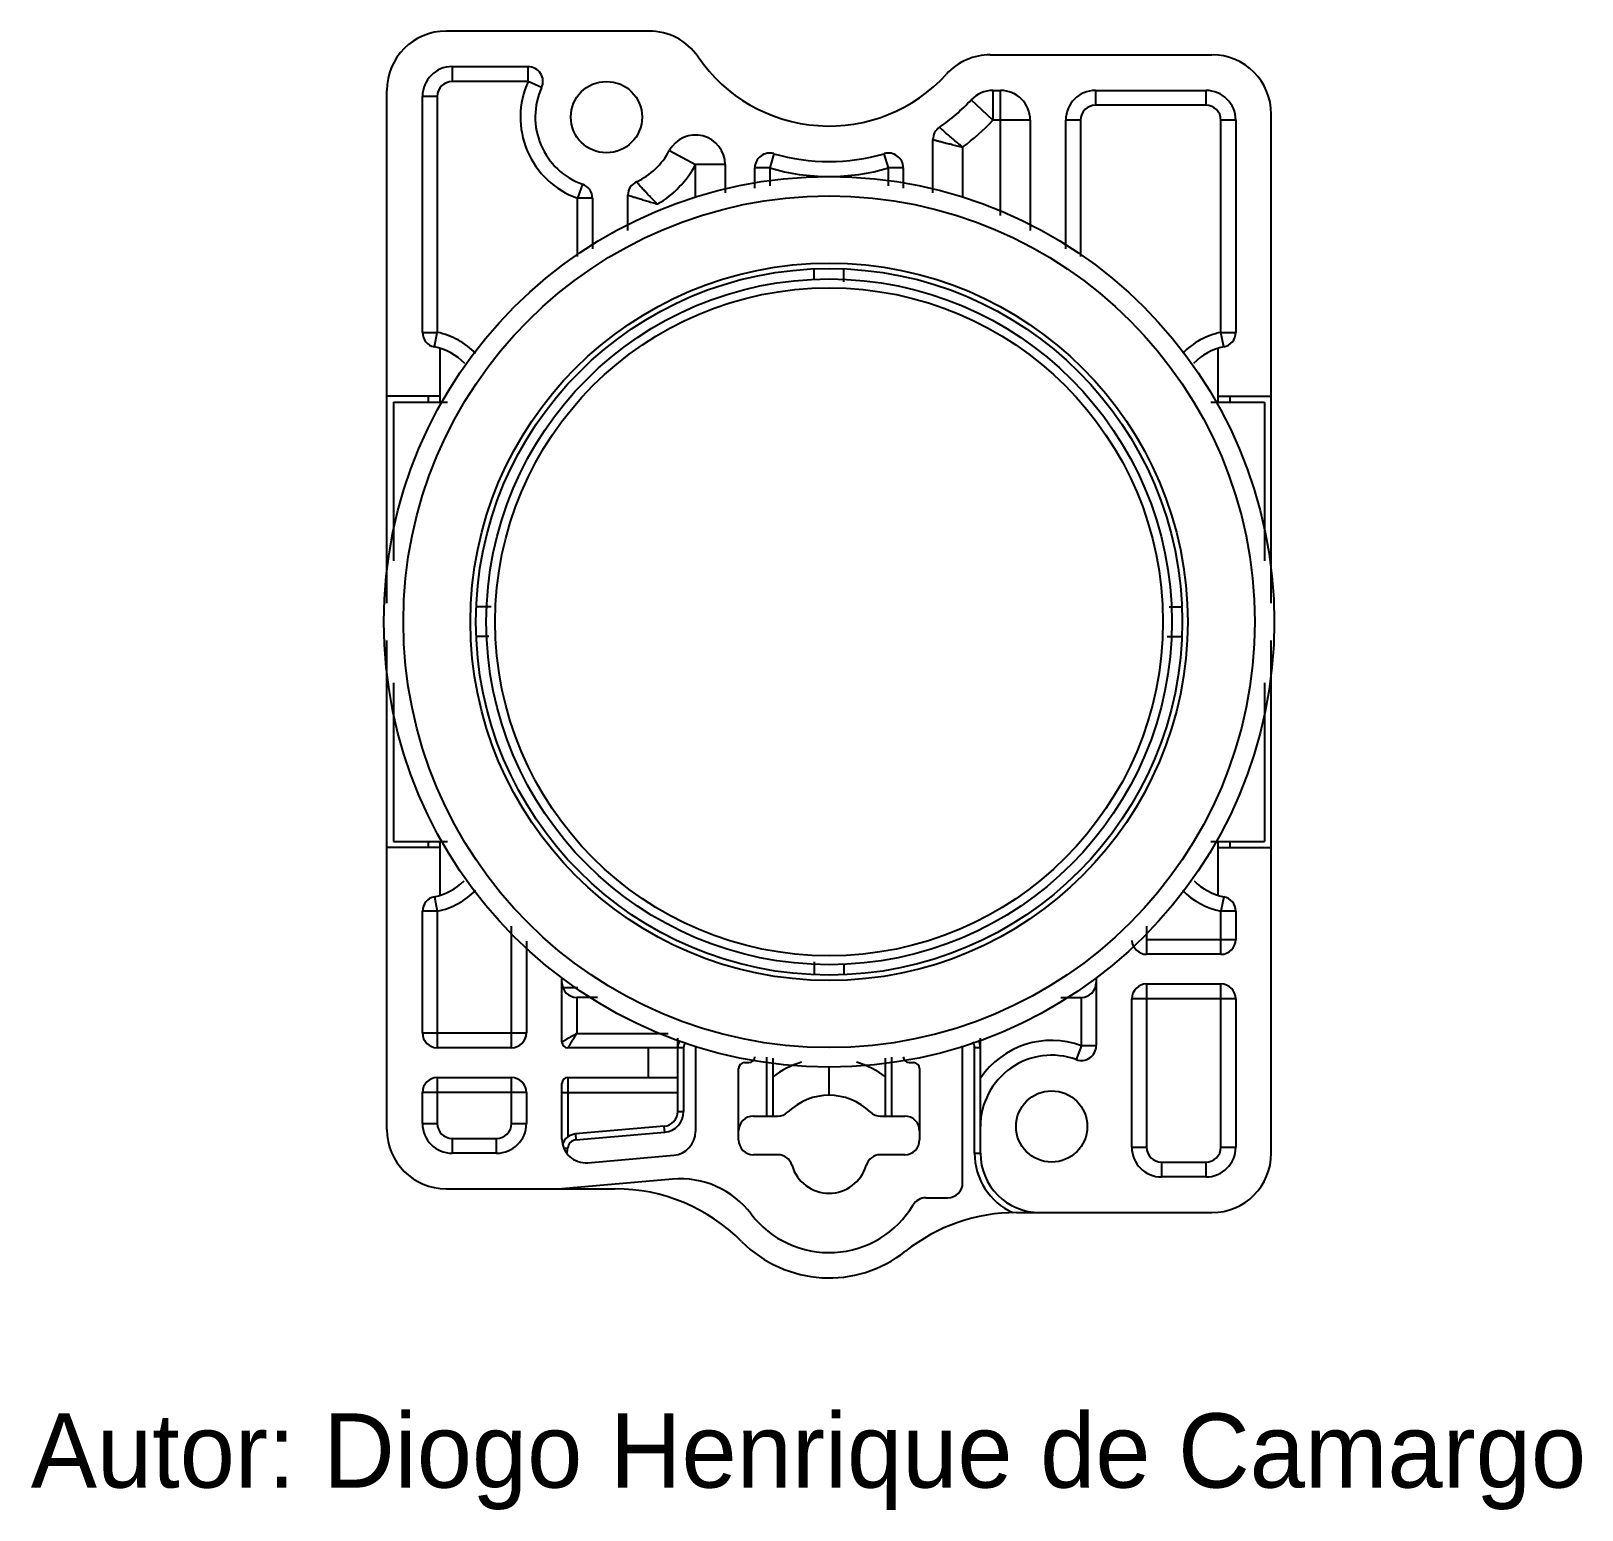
# Model space of a CAD drawing. Header units: millimetres. Extents: x -7.4 to 44.9, y -1.9 to 47.9.
import ezdxf

# ---------------------------------------------------------------- set-up
doc = ezdxf.new("R2010")
doc.units = ezdxf.units.MM
doc.header["$LTSCALE"] = 3.496037
doc.layers.get('0').update_dxf_attribs({"linetype": 'CONTINUOUS'})
doc.layers.add('00_COMPONENTS', color=7, linetype='CONTINUOUS')
doc.styles.get("Standard").update_dxf_attribs({"font": 'arial.ttf'})

msp = doc.modelspace()

# ---------------------------------------------------------------- linework, layer by layer
at = {"layer": '00_COMPONENTS', "color": 7}
for p, q in [((13.42, 47.945), (6.586, 47.945)), ((24.919, 47.145), (32.386, 47.145)), ((6.786, 46.745), (6.786, 46.245)), ((6.786, 46.745), (9.346, 46.745)), ((9.346, 46.245), (9.346, 46.745)), ((9.346, 46.245), (6.786, 46.245)), ((9.801, 46.039), (9.346, 46.245)), ((4.586, 28.677), (4.586, 45.945)), ((5.786, 37.795), (5.786, 45.745)), ((6.286, 45.745), (5.786, 45.745)), ((6.286, 45.745), (6.286, 37.795)), ((25.007, 44.945), (24.276, 45.628)), ((25.007, 45.945), (25.007, 44.945)), ((25.007, 45.945), (25.261, 45.945)), ((25.261, 41.731), (25.261, 45.945)), ((28.461, 45.945), (28.461, 45.445)), ((28.461, 45.945), (32.186, 45.945)), ((32.186, 45.445), (32.186, 45.945)), ((26.261, 44.945), (25.007, 44.945)), ((26.261, 44.945), (26.261, 41.221)), ((27.461, 40.61), (27.461, 44.945)), ((27.961, 44.945), (27.461, 44.945)), ((27.961, 44.945), (27.961, 40.355)), ((32.186, 45.445), (28.461, 45.445)), ((32.686, 37.795), (32.686, 44.945)), ((33.186, 44.945), (32.686, 44.945)), ((33.186, 44.945), (33.186, 37.795)), ((34.386, 28.677), (34.386, 45.145)), ((14.104, 43.916), (14.986, 43.445)), ((22.986, 42.491), (22.986, 44.29)), ((23.986, 44.033), (23.986, 42.333)), ((14.986, 42.333), (14.986, 43.445)), ((15.986, 43.445), (14.986, 43.445)), ((15.986, 43.445), (15.986, 42.491)), ((17.628, 43.814), (17.486, 43.335)), ((21.486, 43.335), (21.344, 43.814)), ((16.986, 42.649), (16.986, 43.335)), ((17.486, 43.335), (16.986, 43.335)), ((17.486, 43.335), (17.486, 42.729)), ((21.486, 42.729), (21.486, 43.335)), ((21.986, 43.335), (21.486, 43.335)), ((21.986, 43.335), (21.986, 42.649)), ((11.179, 42.785), (11.011, 42.314)), ((12.711, 41.221), (12.711, 42.417)), ((11.011, 40.355), (11.011, 42.314)), ((11.511, 42.314), (11.011, 42.314)), ((11.511, 42.314), (11.511, 40.61)), ((18.986, 39.559), (18.986, 39.906)), ((19.986, 39.499), (19.986, 39.904)), ((5.786, 37.795), (6.286, 37.795)), ((6.186, 37.305), (6.286, 37.795)), ((32.686, 37.795), (33.186, 37.795)), ((32.786, 37.305), (32.686, 37.795)), ((6.386, 35.445), (6.386, 37.253)), ((32.586, 37.253), (32.586, 35.445)), ((6.386, 35.645), (4.586, 35.645)), ((5.986, 35.445), (5.986, 35.645)), ((32.586, 35.645), (34.386, 35.645)), ((32.986, 35.645), (32.986, 35.445)), ((4.811, 35.445), (4.811, 30.097)), ((4.811, 35.445), (6.629, 35.445)), ((32.343, 35.445), (34.161, 35.445)), ((34.161, 35.445), (34.161, 30.097)), ((8.1, 28.545), (7.625, 28.545)), ((30.946, 28.545), (31.345, 28.545)), ((4.586, 10.945), (4.586, 27.414)), ((8.026, 27.545), (7.627, 27.545)), ((30.873, 27.545), (31.347, 27.545)), ((34.386, 10.145), (34.386, 27.414)), ((4.811, 25.993), (4.811, 20.645)), ((34.161, 25.993), (34.161, 20.645)), ((6.386, 20.445), (4.586, 20.445)), ((4.811, 20.645), (6.629, 20.645)), ((5.986, 20.445), (5.986, 20.645)), ((6.386, 18.838), (6.386, 20.645)), ((32.343, 20.645), (34.161, 20.645)), ((32.586, 20.645), (32.586, 18.838)), ((32.586, 20.445), (34.386, 20.445)), ((32.986, 20.645), (32.986, 20.445)), ((5.786, 14.195), (5.786, 18.296)), ((6.286, 18.296), (5.786, 18.296)), ((6.186, 18.786), (6.286, 18.296)), ((6.286, 18.296), (6.286, 13.695)), ((32.786, 18.786), (32.686, 18.296)), ((33.186, 18.296), (32.686, 18.296)), ((32.686, 16.845), (32.686, 18.296)), ((33.186, 18.296), (33.186, 17.345)), ((8.786, 13.695), (8.786, 17.793)), ((30.186, 17.793), (30.186, 16.845)), ((9.286, 17.293), (9.286, 14.195)), ((30.186, 17.345), (33.186, 17.345)), ((32.686, 16.845), (30.186, 16.845)), ((18.986, 16.591), (18.986, 16.187)), ((19.986, 16.532), (19.986, 16.185)), ((10.486, 13.895), (10.486, 16.014)), ((10.533, 15.732), (11.019, 15.732)), ((28.486, 16.014), (28.486, 13.768)), ((30.186, 15.845), (32.686, 15.845)), ((30.186, 15.845), (30.186, 10.345)), ((32.686, 10.345), (32.686, 15.845)), ((11.68, 15.395), (10.986, 15.395)), ((10.986, 15.395), (10.986, 14.178)), ((27.293, 15.395), (27.986, 15.395)), ((27.986, 13.768), (27.986, 15.395)), ((33.186, 15.345), (29.686, 15.345)), ((29.686, 10.345), (29.686, 15.345)), ((33.186, 15.345), (33.186, 10.345)), ((5.786, 14.195), (9.286, 14.195)), ((10.986, 14.178), (14.069, 14.178)), ((8.786, 13.695), (6.286, 13.695)), ((14.586, 13.695), (10.686, 13.695)), ((13.386, 13.695), (13.386, 12.695)), ((14.386, 11.552), (14.386, 14.016)), ((14.586, 13.695), (14.586, 11.552)), ((14.986, 13.758), (14.986, 10.875)), ((23.986, 9.145), (23.986, 13.758)), ((24.586, 13.695), (24.386, 13.695)), ((24.386, 10.145), (24.386, 13.695)), ((24.586, 10.145), (24.586, 14.016)), ((27.986, 13.768), (27.814, 13.298)), ((27.986, 13.768), (28.486, 13.768)), ((16.636, 13.195), (16.786, 13.195)), ((17.386, 11.395), (17.386, 13.378)), ((17.586, 13.346), (17.586, 11.395)), ((21.386, 11.395), (21.386, 13.346)), ((21.586, 13.378), (21.586, 11.395)), ((22.186, 13.195), (22.336, 13.195)), ((6.286, 12.695), (8.786, 12.695)), ((6.286, 12.695), (6.286, 11.145)), ((8.786, 11.145), (8.786, 12.695)), ((10.686, 12.695), (14.386, 12.695)), ((10.686, 12.695), (10.686, 10.698)), ((16.436, 10.595), (16.436, 12.995)), ((19.486, 12.095), (19.486, 13.045)), ((22.536, 12.995), (22.536, 10.595)), ((5.786, 11.145), (5.786, 12.195)), ((9.286, 12.195), (5.786, 12.195)), ((9.286, 12.195), (9.286, 11.145)), ((10.486, 10.622), (10.486, 12.495)), ((14.386, 12.178), (10.686, 12.178)), ((14.386, 11.552), (14.586, 11.552)), ((5.786, 11.145), (6.286, 11.145)), ((8.786, 11.145), (9.286, 11.145)), ((13.93, 11.054), (10.937, 10.792)), ((13.947, 10.854), (13.93, 11.054)), ((16.936, 11.395), (17.751, 11.395)), ((21.221, 11.395), (22.036, 11.395)), ((6.786, 10.645), (8.286, 10.645)), ((6.786, 10.645), (6.786, 10.145)), ((8.286, 10.145), (8.286, 10.645)), ((10.937, 10.792), (10.954, 10.592)), ((10.954, 10.592), (13.947, 10.854)), ((8.286, 10.145), (6.786, 10.145)), ((10.589, 10.323), (10.681, 10.316)), ((11.356, 9.825), (14.256, 10.078)), ((17.757, 10.095), (16.936, 10.095)), ((22.036, 10.095), (21.215, 10.095)), ((24.386, 10.145), (24.586, 10.145)), ((29.686, 10.345), (30.186, 10.345)), ((32.686, 10.345), (33.186, 10.345)), ((30.686, 9.845), (32.186, 9.845)), ((30.686, 9.845), (30.686, 9.345)), ((32.186, 9.345), (32.186, 9.845)), ((6.586, 8.945), (12.282, 8.945)), ((14.209, 9.271), (10.486, 8.945)), ((32.186, 9.345), (30.686, 9.345)), ((22.748, 8.645), (23.486, 8.645)), ((25.796, 8.145), (32.386, 8.145))]:
    msp.add_line(p, q, dxfattribs=at)
for centre, radius in [((11.986, 45.045), 1.2), ((19.486, 28.045), 15), ((19.486, 28.045), 14.344), ((19.486, 28.045), 12.083), ((19.486, 28.045), 11.9), ((19.486, 28.045), 11.55), ((19.486, 28.045), 11.25), ((26.986, 11.045), 1.2)]:
    msp.add_circle(centre, radius, dxfattribs=at)
for centre, radius, start, end in [((6.586, 45.945), 2, 90, 180), ((13.42, 45.945), 2, 34.3763, 90), ((19.486, 50.095), 5.35, 214.3763, 317.6646), ((24.919, 45.145), 2, 90, 137.6646), ((32.386, 45.145), 2, 0, 90), ((6.786, 45.745), 1, 90, 180), ((9.346, 46.245), 0.5, 335.5567, 90), ((6.786, 45.745), 0.5, 90, 180), ((11.986, 45.045), 2.9, 155.5567, 250.3541), ((11.986, 45.045), 2.4, 155.5567, 250.3541), ((19.486, 50.095), 6.55, 304.5674, 316.9905), ((25.007, 44.945), 1, 90, 136.9905), ((25.261, 44.945), 1, 0, 90), ((28.461, 44.945), 1, 90, 180), ((32.186, 44.945), 1, 0, 90), ((19.486, 50.095), 7.55, 306.5858, 316.9905), ((28.461, 44.945), 0.5, 90, 180), ((32.186, 44.945), 0.5, 0, 90), ((14.986, 43.445), 1, 0, 151.9275), ((23.486, 44.29), 0.5, 124.5674, 180), ((11.986, 45.045), 2.4, 294.9871, 331.9275), ((11.986, 45.045), 3.4, 300.4877, 331.9275), ((17.486, 43.335), 0.5, 73.5196, 180), ((19.486, 50.095), 6.55, 253.5196, 286.4804), ((21.486, 43.335), 0.5, 0, 106.4804), ((13.211, 42.417), 0.5, 114.9871, 180), ((19.486, 50.095), 7.05, 253.5196, 286.4804), ((11.011, 42.314), 0.5, 0, 70.3541), ((6.286, 37.795), 0.5, 180, 258.463), ((5.786, 35.345), 2.5, 44.1565, 78.463), ((33.186, 35.345), 2.5, 101.537, 135.8433), ((32.686, 37.795), 0.5, 281.537, 360), ((5.786, 35.345), 2, 44.6646, 78.463), ((33.186, 35.345), 2, 101.537, 135.3364), ((5.786, 20.745), 2, 281.537, 314.5807), ((5.786, 20.745), 2.5, 281.537, 315.8433), ((33.186, 20.745), 2.5, 224.2634, 258.463), ((33.186, 20.745), 2, 225.4204, 258.463), ((6.286, 18.296), 0.5, 101.537, 180), ((32.686, 18.296), 0.5, 0, 78.463), ((30.186, 17.345), 0.5, 184.1147, 270), ((32.686, 17.345), 0.5, 270, 360), ((11.286, 16.014), 0.8, 176.0732, 180), ((10.986, 15.895), 0.5, 180, 270), ((27.986, 15.895), 0.5, 270, 360), ((30.186, 15.345), 0.5, 90, 180), ((32.686, 15.345), 0.5, 0, 90), ((6.286, 14.195), 0.5, 180, 270), ((8.786, 14.195), 0.5, 270, 360), ((10.686, 13.895), 0.2, 180, 270), ((14.886, 13.695), 0.5, 151.1147, 180), ((14.886, 13.695), 0.3, 141.519, 180), ((24.086, 13.695), 0.3, 0, 38.481), ((24.086, 13.695), 0.5, 0, 29.0895), ((26.986, 11.045), 2.9, 69.8287, 145.8516), ((27.986, 13.768), 0.5, 249.8287, 360), ((16.636, 12.995), 0.2, 90, 180), ((16.786, 13.395), 0.2, 270, 360), ((19.487, 10.142), 3.202, 106.8195, 126.4182), ((19.485, 10.142), 3.202, 53.5818, 73.1806), ((22.186, 13.395), 0.2, 180, 270), ((22.336, 12.995), 0.2, 0, 90), ((26.986, 11.045), 2.4, 69.8287, 180), ((6.286, 12.195), 0.5, 90, 180), ((8.786, 12.195), 0.5, 0, 90), ((10.686, 12.495), 0.2, 90, 180), ((19.486, 10.095), 2, 46.0545, 133.9455), ((13.886, 11.552), 0.5, 275, 360), ((13.886, 11.552), 0.7, 275, 360), ((17.751, 11.895), 0.5, 270, 313.9455), ((21.221, 11.895), 0.5, 226.0545, 270), ((6.786, 11.145), 1, 180, 270), ((6.786, 11.145), 0.5, 180, 270), ((8.286, 11.145), 1, 270, 360), ((8.286, 11.145), 0.5, 270, 360), ((16.936, 10.895), 0.5, 90, 180), ((22.036, 10.895), 0.5, 0, 90), ((6.586, 10.945), 2, 180, 270), ((11.286, 10.622), 0.8, 180, 275), ((10.98, 10.294), 0.5, 95, 161.9311), ((10.98, 10.294), 0.3, 95, 175.6472), ((14.186, 10.875), 0.8, 275, 360), ((16.936, 10.595), 0.5, 180, 270), ((22.036, 10.595), 0.5, 270, 360), ((8.986, 10.445), 1.7, 349.9728, 355.6472), ((17.757, 9.595), 0.5, 16.1276, 90), ((21.215, 9.595), 0.5, 90, 163.8724), ((26.586, 10.145), 2.2, 180, 245.4603), ((26.586, 10.145), 2, 180, 270), ((30.686, 10.345), 1, 180, 270), ((30.686, 10.345), 0.5, 180, 270), ((32.186, 10.345), 1, 270, 360), ((32.186, 10.345), 0.5, 270, 360), ((32.386, 10.145), 2, 270, 360), ((19.486, 10.095), 1.3, 196.1276, 343.8724), ((12.282, 2.945), 6, 44.7838, 90), ((14.471, 6.283), 3, 37.2441, 95), ((23.486, 9.145), 0.5, 270, 360), ((19.486, 10.095), 3.3, 217.2441, 329.1256), ((22.748, 8.145), 0.5, 90, 149.1256), ((25.796, 2.145), 6, 90, 128.4408), ((19.486, 10.095), 4.15, 224.7838, 308.4408)]:
    msp.add_arc(centre, radius, start, end, dxfattribs=at)
for points, knots in [([(23.986, 44.033), (23.935, 44.075), (23.835, 44.157), (23.691, 44.278), (23.558, 44.391), (23.441, 44.492), (23.356, 44.566), (23.299, 44.616), (23.266, 44.646), (23.239, 44.669), (23.22, 44.686), (23.209, 44.696), (23.204, 44.701), (23.202, 44.702)], [0, 0, 0, 0, 0.191636, 0.376395, 0.548009, 0.700042, 0.82622, 0.877896, 0.921088, 0.955203, 0.979908, 0.99493, 1, 1, 1, 1]), ([(22.986, 44.29), (22.986, 44.29), (22.987, 44.29), (22.988, 44.29), (22.989, 44.289), (22.991, 44.289), (22.994, 44.288), (22.999, 44.287), (23.007, 44.285), (23.018, 44.282), (23.031, 44.278), (23.047, 44.274), (23.073, 44.267), (23.11, 44.258), (23.161, 44.244), (23.22, 44.229), (23.287, 44.212), (23.36, 44.193), (23.467, 44.165), (23.613, 44.128), (23.796, 44.081), (23.922, 44.049), (23.986, 44.033)], [0, 0, 0, 0, 0.000314, 0.001253, 0.002813, 0.004994, 0.007792, 0.011204, 0.019862, 0.030949, 0.044441, 0.060289, 0.078437, 0.121398, 0.172843, 0.232175, 0.298736, 0.371836, 0.450695, 0.622528, 0.807957, 1, 1, 1, 1]), ([(13.711, 42.115), (13.663, 42.161), (13.57, 42.251), (13.437, 42.385), (13.316, 42.512), (13.224, 42.612), (13.16, 42.683), (13.119, 42.73), (13.084, 42.77), (13.055, 42.804), (13.035, 42.829), (13.021, 42.844), (13.014, 42.853), (13.008, 42.86), (13.004, 42.865), (13.001, 42.868), (13, 42.87), (13, 42.87)], [0, 0, 0, 0, 0.190997, 0.375139, 0.546367, 0.698373, 0.765189, 0.824915, 0.876865, 0.92035, 0.954745, 0.968415, 0.979684, 0.988515, 0.994869, 0.99871, 1, 1, 1, 1]), ([(12.711, 42.417), (12.711, 42.417), (12.712, 42.417), (12.713, 42.416), (12.714, 42.416), (12.716, 42.415), (12.719, 42.414), (12.724, 42.413), (12.732, 42.41), (12.743, 42.407), (12.757, 42.402), (12.773, 42.397), (12.791, 42.392), (12.811, 42.385), (12.843, 42.375), (12.888, 42.361), (12.947, 42.343), (13.013, 42.322), (13.086, 42.3), (13.165, 42.276), (13.248, 42.251), (13.367, 42.215), (13.522, 42.17), (13.647, 42.134), (13.711, 42.115)], [0, 0, 0, 0, 0.000319, 0.001272, 0.002856, 0.005069, 0.007908, 0.01137, 0.02015, 0.031387, 0.045054, 0.061095, 0.079448, 0.100048, 0.12283, 0.174671, 0.234329, 0.301117, 0.374315, 0.453137, 0.53679, 0.6245, 0.809051, 1, 1, 1, 1]), ([(10.986, 14.178), (10.957, 14.16), (10.898, 14.125), (10.812, 14.074), (10.742, 14.034), (10.69, 14.004), (10.653, 13.983), (10.619, 13.964), (10.588, 13.946), (10.561, 13.931), (10.537, 13.918), (10.52, 13.909), (10.508, 13.904), (10.501, 13.9), (10.496, 13.898), (10.491, 13.896), (10.489, 13.895), (10.487, 13.895), (10.486, 13.895)], [0, 0, 0, 0, 0.180264, 0.356023, 0.522119, 0.599943, 0.673394, 0.741626, 0.803751, 0.85888, 0.906116, 0.944557, 0.960201, 0.973336, 0.983911, 0.991882, 0.997224, 1, 1, 1, 1]), ([(10.686, 13.695), (10.686, 13.695), (10.687, 13.696), (10.688, 13.697), (10.689, 13.699), (10.692, 13.702), (10.696, 13.707), (10.7, 13.713), (10.705, 13.721), (10.71, 13.729), (10.719, 13.743), (10.732, 13.763), (10.749, 13.789), (10.768, 13.819), (10.788, 13.852), (10.81, 13.888), (10.841, 13.939), (10.883, 14.007), (10.934, 14.091), (10.969, 14.149), (10.986, 14.178)], [0, 0, 0, 0, 0.000756, 0.002189, 0.00718, 0.014972, 0.025486, 0.038636, 0.054331, 0.072478, 0.092987, 0.14067, 0.196397, 0.259132, 0.327843, 0.40155, 0.479503, 0.645363, 0.820183, 1, 1, 1, 1]), ([(10.686, 12.178), (10.673, 12.178), (10.648, 12.178), (10.611, 12.178), (10.576, 12.179), (10.55, 12.18), (10.532, 12.18), (10.52, 12.181), (10.51, 12.182), (10.502, 12.182), (10.495, 12.183), (10.49, 12.183), (10.488, 12.184), (10.486, 12.185), (10.486, 12.185)], [0, 0, 0, 0, 0.194246, 0.381826, 0.554419, 0.705605, 0.771348, 0.829717, 0.880178, 0.922197, 0.95531, 0.979305, 0.994088, 1, 1, 1, 1])]:
    msp.add_open_spline(points, degree=3, knots=knots, dxfattribs=at)

# ---------------------------------------------------------------- texts
at = {"insert": (-7.41, 1.381), "char_height": 2.5, "attachment_point": 1}
msp.add_mtext_dynamic_manual_height_columns('{\\fBahnschrift|b0|i0|c0|p34;Autor: Diogo Henrique de Camargo}', width=55.14675, gutter_width=1, heights=[0], dxfattribs=at)

doc.saveas('drawing.dxf')
